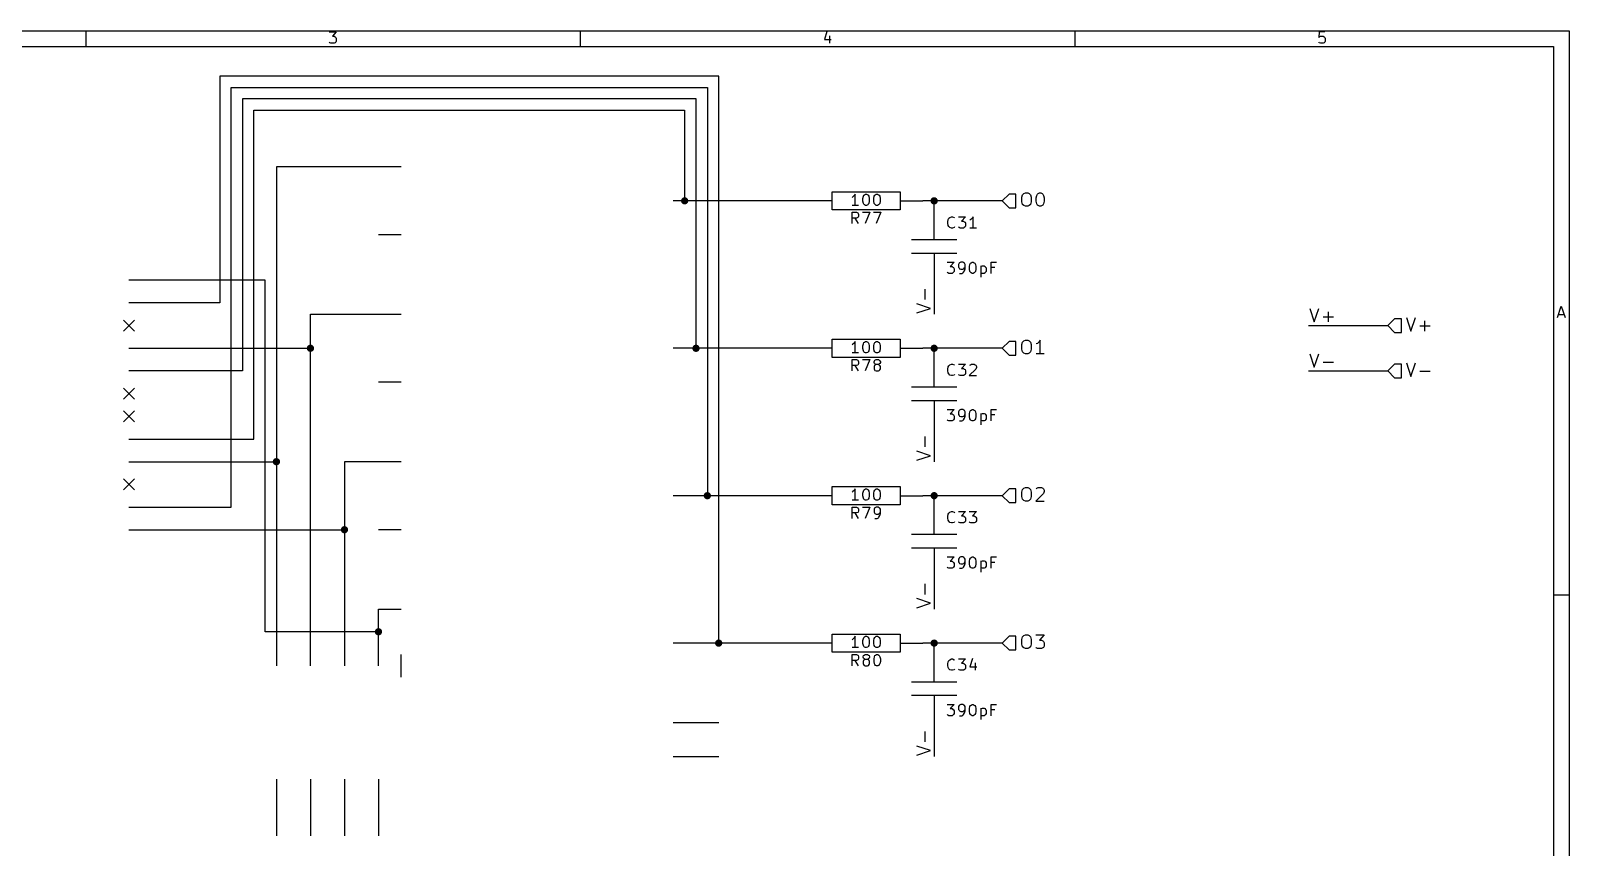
# Model space of a CAD drawing. Extents: x 4000 to 113000, y 4000 to 78670.
# Drawn here: x 45170 to 113000, y 42670 to 78670 of the extents above; entities that cross this region are included whole.
import ezdxf

# ---------------------------------------------------------------- set-up
doc = ezdxf.new("R2010")
doc.units = 0
doc.layers.add('BLACK', color=1, linetype='CONTINUOUS')

msp = doc.modelspace()

# ---------------------------------------------------------------- linework, layer by layer
at = {"layer": 'BLACK'}
for p, q in [((4000, 78670), (113000, 78670)), ((47600, 78670), (47600, 77970)), ((58330, 78620), (58640, 78620)), ((58360, 78140), (58330, 78170)), ((58400, 78120), (58360, 78140)), ((58550, 78120), (58400, 78120)), ((58640, 78620), (58470, 78430)), ((58470, 78430), (58550, 78430)), ((58550, 78430), (58590, 78400)), ((58590, 78140), (58550, 78120)), ((58590, 78400), (58620, 78380)), ((58620, 78170), (58590, 78140)), ((58620, 78380), (58640, 78330)), ((58640, 78210), (58620, 78170)), ((58640, 78330), (58640, 78210)), ((69400, 78670), (69400, 77970)), ((80270, 78640), (80160, 78280)), ((80160, 78280), (80460, 78280)), ((80390, 78450), (80390, 78120)), ((91200, 78670), (91200, 77970)), ((101980, 78620), (101960, 78380)), ((101960, 78380), (101980, 78400)), ((101980, 78140), (101960, 78170)), ((102220, 78620), (101980, 78620)), ((101980, 78400), (102030, 78430)), ((102030, 78120), (101980, 78140)), ((102030, 78430), (102150, 78430)), ((102150, 78120), (102030, 78120)), ((102150, 78430), (102190, 78400)), ((102190, 78140), (102150, 78120)), ((102190, 78400), (102220, 78380)), ((102220, 78170), (102190, 78140)), ((102220, 78380), (102240, 78330)), ((102240, 78210), (102220, 78170)), ((102240, 78330), (102240, 78210)), ((113000, 78670), (113000, 4000)), ((4700, 77970), (112300, 77970)), ((112300, 77970), (112300, 4700)), ((75500, 76670), (53500, 76670)), ((53500, 76670), (53500, 66670)), ((75500, 51670), (75500, 76670)), ((54000, 57670), (54000, 76170)), ((54000, 76170), (75000, 76170)), ((75000, 76170), (75000, 58170)), ((74500, 75670), (54500, 75670)), ((54500, 75670), (54500, 63670)), ((74500, 64670), (74500, 75670)), ((55000, 60670), (55000, 75170)), ((55000, 75170), (74000, 75170)), ((74000, 75170), (74000, 71170)), ((61500, 72670), (56000, 72670)), ((56000, 72670), (56000, 50670)), ((80500, 70770), (80500, 71570)), ((80500, 71570), (83500, 71570)), ((81420, 71350), (81380, 71320)), ((81470, 71400), (81420, 71350)), ((81520, 71470), (81470, 71400)), ((81520, 70970), (81520, 71470)), ((81860, 71280), (81880, 71370)), ((81860, 71160), (81860, 71280)), ((81880, 71370), (81900, 71420)), ((81900, 71420), (81930, 71440)), ((81930, 71440), (81970, 71470)), ((81970, 71470), (82020, 71470)), ((82020, 71470), (82070, 71440)), ((82070, 71440), (82090, 71420)), ((82090, 71420), (82120, 71370)), ((82120, 71370), (82140, 71280)), ((82140, 71280), (82140, 71160)), ((82340, 71280), (82360, 71370)), ((82340, 71160), (82340, 71280)), ((82360, 71370), (82380, 71420)), ((82380, 71420), (82410, 71440)), ((82410, 71440), (82450, 71470)), ((82450, 71470), (82500, 71470)), ((82500, 71470), (82550, 71440)), ((82550, 71440), (82570, 71420)), ((82570, 71420), (82600, 71370)), ((82600, 71370), (82620, 71280)), ((82620, 71280), (82620, 71160)), ((83500, 71570), (83500, 70770)), ((88300, 71470), (88000, 71170)), ((88600, 71470), (88300, 71470)), ((88600, 70870), (88600, 71470)), ((88870, 71330), (88900, 71440)), ((88870, 71130), (88870, 71330)), ((88900, 71440), (88960, 71500)), ((88960, 71500), (89020, 71530)), ((89020, 71530), (89130, 71530)), ((89130, 71530), (89190, 71500)), ((89190, 71500), (89250, 71440)), ((89250, 71440), (89270, 71330)), ((89270, 71330), (89270, 71130)), ((89500, 71300), (89530, 71410)), ((89500, 71160), (89500, 71300)), ((89530, 71410), (89560, 71470)), ((89560, 71470), (89590, 71500)), ((89590, 71500), (89650, 71530)), ((89650, 71530), (89700, 71530)), ((89700, 71530), (89760, 71500)), ((89760, 71500), (89790, 71470)), ((89790, 71470), (89820, 71410)), ((89820, 71410), (89850, 71300)), ((89850, 71300), (89850, 71160)), ((79500, 71170), (73500, 71170)), ((80500, 71170), (79500, 71170)), ((83500, 70770), (80500, 70770)), ((81660, 70970), (81380, 70970)), ((81390, 70170), (81390, 70670)), ((81390, 70670), (81580, 70670)), ((81580, 70670), (81630, 70640)), ((81630, 70640), (81650, 70620)), ((81650, 70620), (81670, 70570)), ((81670, 70570), (81670, 70500)), ((81840, 70670), (82170, 70670)), ((81880, 71060), (81860, 71160)), ((81900, 71020), (81880, 71060)), ((81930, 70990), (81900, 71020)), ((81970, 70970), (81930, 70990)), ((82170, 70670), (81960, 70170)), ((82020, 70970), (81970, 70970)), ((82070, 70990), (82020, 70970)), ((82090, 71020), (82070, 70990)), ((82120, 71060), (82090, 71020)), ((82140, 71160), (82120, 71060)), ((82320, 70670), (82650, 70670)), ((82360, 71060), (82340, 71160)), ((82380, 71020), (82360, 71060)), ((82410, 70990), (82380, 71020)), ((82450, 70970), (82410, 70990)), ((82650, 70670), (82440, 70170)), ((82500, 70970), (82450, 70970)), ((82550, 70990), (82500, 70970)), ((82570, 71020), (82550, 70990)), ((82600, 71060), (82570, 71020)), ((82620, 71160), (82600, 71060)), ((83500, 71170), (84500, 71170)), ((88000, 71170), (84500, 71170)), ((85000, 69470), (85000, 71170)), ((88000, 71170), (88300, 70870)), ((88300, 70870), (88600, 70870)), ((88900, 71010), (88870, 71130)), ((88960, 70960), (88900, 71010)), ((89020, 70930), (88960, 70960)), ((89130, 70930), (89020, 70930)), ((89190, 70960), (89130, 70930)), ((89250, 71010), (89190, 70960)), ((89270, 71130), (89250, 71010)), ((89530, 71040), (89500, 71160)), ((89560, 70980), (89530, 71040)), ((89590, 70960), (89560, 70980)), ((89650, 70930), (89590, 70960)), ((89700, 70930), (89650, 70930)), ((89760, 70960), (89700, 70930)), ((89790, 70980), (89760, 70960)), ((89820, 71040), (89790, 70980)), ((89850, 71160), (89820, 71040)), ((81580, 70410), (81390, 70410)), ((81670, 70170), (81510, 70410)), ((81630, 70430), (81580, 70410)), ((81650, 70450), (81630, 70430)), ((81670, 70500), (81650, 70450)), ((85600, 70250), (85620, 70350)), ((85600, 70180), (85600, 70250)), ((85620, 70090), (85600, 70180)), ((85620, 70350), (85640, 70400)), ((85640, 70040), (85620, 70090)), ((85640, 70400), (85690, 70440)), ((85690, 69990), (85640, 70040)), ((85690, 70440), (85760, 70470)), ((85760, 69970), (85690, 69990)), ((85760, 70470), (85810, 70470)), ((85810, 69970), (85760, 69970)), ((85810, 70470), (85880, 70440)), ((85880, 69990), (85810, 69970)), ((85880, 70440), (85900, 70420)), ((85900, 70020), (85880, 69990)), ((86070, 70470), (86380, 70470)), ((86100, 69990), (86070, 70020)), ((86140, 69970), (86100, 69990)), ((86290, 69970), (86140, 69970)), ((86380, 70470), (86210, 70280)), ((86210, 70280), (86290, 70280)), ((86290, 70280), (86330, 70250)), ((86330, 69990), (86290, 69970)), ((86330, 70250), (86360, 70230)), ((86360, 70020), (86330, 69990)), ((86360, 70230), (86380, 70180)), ((86380, 70060), (86360, 70020)), ((86380, 70180), (86380, 70060)), ((86620, 70350), (86580, 70320)), ((86860, 69970), (86580, 69970)), ((86670, 70400), (86620, 70350)), ((86720, 70470), (86670, 70400)), ((86720, 69970), (86720, 70470)), ((61500, 69670), (60500, 69670)), ((84000, 69470), (86000, 69470)), ((84000, 68870), (86000, 68870)), ((85000, 68870), (85000, 67170)), ((85570, 68470), (85880, 68470)), ((85600, 67990), (85570, 68020)), ((85640, 67970), (85600, 67990)), ((85790, 67970), (85640, 67970)), ((85880, 68470), (85710, 68280)), ((85710, 68280), (85790, 68280)), ((85790, 68280), (85830, 68250)), ((85830, 67990), (85790, 67970)), ((85830, 68250), (85860, 68230)), ((85860, 68020), (85830, 67990)), ((85860, 68230), (85880, 68180)), ((85880, 68060), (85860, 68020)), ((85880, 68180), (85880, 68060)), ((86100, 68420), (86080, 68370)), ((86080, 68370), (86080, 68250)), ((86080, 68250), (86100, 68210)), ((86120, 68440), (86100, 68420)), ((86100, 68210), (86120, 68180)), ((86170, 68470), (86120, 68440)), ((86120, 68180), (86170, 68160)), ((86120, 67970), (86220, 67970)), ((86270, 68470), (86170, 68470)), ((86170, 68160), (86270, 68160)), ((86220, 67970), (86270, 67990)), ((86310, 68440), (86270, 68470)), ((86270, 68160), (86310, 68180)), ((86270, 67990), (86290, 68020)), ((86290, 68020), (86340, 68090)), ((86340, 68420), (86310, 68440)), ((86310, 68180), (86340, 68210)), ((86360, 68370), (86340, 68420)), ((86340, 68210), (86360, 68250)), ((86340, 68090), (86360, 68180)), ((86360, 68180), (86360, 68370)), ((86560, 68280), (86580, 68370)), ((86560, 68160), (86560, 68280)), ((86580, 68060), (86560, 68160)), ((86580, 68370), (86600, 68420)), ((86600, 68020), (86580, 68060)), ((86600, 68420), (86630, 68440)), ((86630, 67990), (86600, 68020)), ((86630, 68440), (86670, 68470)), ((86670, 67970), (86630, 67990)), ((86670, 68470), (86720, 68470)), ((86720, 67970), (86670, 67970)), ((86720, 68470), (86770, 68440)), ((86770, 67990), (86720, 67970)), ((86770, 68440), (86790, 68420)), ((86790, 68020), (86770, 67990)), ((86790, 68420), (86820, 68370)), ((86820, 68060), (86790, 68020)), ((86820, 68370), (86840, 68280)), ((86840, 68160), (86820, 68060)), ((86840, 68280), (86840, 68160)), ((87060, 68300), (87060, 67800)), ((87060, 68280), (87110, 68300)), ((87110, 67970), (87060, 67990)), ((87110, 68300), (87200, 68300)), ((87200, 67970), (87110, 67970)), ((87200, 68300), (87250, 68280)), ((87250, 67990), (87200, 67970)), ((87250, 68280), (87270, 68250)), ((87270, 68020), (87250, 67990)), ((87270, 68250), (87300, 68210)), ((87300, 68060), (87270, 68020)), ((87300, 68210), (87300, 68060)), ((87510, 67970), (87510, 68470)), ((87510, 68470), (87750, 68470)), ((87680, 68230), (87510, 68230)), ((55500, 67670), (49500, 67670)), ((55500, 52170), (55500, 67670)), ((84610, 66820), (84610, 67280)), ((85000, 67170), (85000, 66170)), ((53500, 66670), (49500, 66670)), ((84840, 66430), (84240, 66630)), ((112490, 66020), (112650, 66520)), ((112650, 66520), (112820, 66020)), ((49260, 65910), (49740, 65430)), ((49740, 65910), (49260, 65430)), ((57500, 50670), (57500, 66170)), ((57500, 66170), (61500, 66170)), ((84240, 66230), (84840, 66430)), ((101560, 66430), (101760, 65830)), ((101760, 65830), (101960, 66430)), ((102150, 66060), (102610, 66060)), ((102380, 65830), (102380, 66280)), ((105300, 65970), (105000, 65670)), ((105600, 65970), (105300, 65970)), ((105600, 65370), (105600, 65970)), ((105820, 66030), (106020, 65430)), ((106020, 65430), (106220, 66030)), ((106640, 65430), (106640, 65880)), ((112540, 66160), (112770, 66160)), ((101500, 65670), (105000, 65670)), ((105000, 65670), (105300, 65370)), ((105300, 65370), (105600, 65370)), ((106410, 65660), (106870, 65660)), ((49500, 64670), (57500, 64670)), ((79500, 64670), (73500, 64670)), ((80500, 64670), (79500, 64670)), ((80500, 64270), (80500, 65070)), ((80500, 65070), (83500, 65070)), ((81420, 64850), (81380, 64820)), ((81660, 64470), (81380, 64470)), ((81470, 64900), (81420, 64850)), ((81520, 64970), (81470, 64900)), ((81520, 64470), (81520, 64970)), ((81860, 64780), (81880, 64870)), ((81860, 64660), (81860, 64780)), ((81880, 64560), (81860, 64660)), ((81880, 64870), (81900, 64920)), ((81900, 64520), (81880, 64560)), ((81900, 64920), (81930, 64940)), ((81930, 64490), (81900, 64520)), ((81930, 64940), (81970, 64970)), ((81970, 64470), (81930, 64490)), ((81970, 64970), (82020, 64970)), ((82020, 64470), (81970, 64470)), ((82020, 64970), (82070, 64940)), ((82070, 64490), (82020, 64470)), ((82070, 64940), (82090, 64920)), ((82090, 64520), (82070, 64490)), ((82090, 64920), (82120, 64870)), ((82120, 64560), (82090, 64520)), ((82120, 64870), (82140, 64780)), ((82140, 64660), (82120, 64560)), ((82140, 64780), (82140, 64660)), ((82340, 64780), (82360, 64870)), ((82340, 64660), (82340, 64780)), ((82360, 64560), (82340, 64660)), ((82360, 64870), (82380, 64920)), ((82380, 64520), (82360, 64560)), ((82380, 64920), (82410, 64940)), ((82410, 64490), (82380, 64520)), ((82410, 64940), (82450, 64970)), ((82450, 64470), (82410, 64490)), ((82450, 64970), (82500, 64970)), ((82500, 64470), (82450, 64470)), ((82500, 64970), (82550, 64940)), ((82550, 64490), (82500, 64470)), ((82550, 64940), (82570, 64920)), ((82570, 64520), (82550, 64490)), ((82570, 64920), (82600, 64870)), ((82600, 64560), (82570, 64520)), ((82600, 64870), (82620, 64780)), ((82620, 64660), (82600, 64560)), ((82620, 64780), (82620, 64660)), ((83500, 65070), (83500, 64270)), ((83500, 64670), (84500, 64670)), ((88000, 64670), (84500, 64670)), ((85000, 62970), (85000, 64670)), ((88300, 64970), (88000, 64670)), ((88000, 64670), (88300, 64370)), ((88600, 64970), (88300, 64970)), ((88600, 64370), (88600, 64970)), ((88870, 64830), (88900, 64940)), ((88870, 64630), (88870, 64830)), ((88900, 64510), (88870, 64630)), ((88900, 64940), (88960, 65000)), ((88960, 64460), (88900, 64510)), ((88960, 65000), (89020, 65030)), ((89020, 64430), (88960, 64460)), ((89020, 65030), (89130, 65030)), ((89130, 65030), (89190, 65000)), ((89190, 64460), (89130, 64430)), ((89190, 65000), (89250, 64940)), ((89250, 64510), (89190, 64460)), ((89250, 64940), (89270, 64830)), ((89270, 64630), (89250, 64510)), ((89270, 64830), (89270, 64630)), ((89560, 64880), (89500, 64860)), ((89620, 64940), (89560, 64880)), ((89680, 65030), (89620, 64940)), ((89680, 64430), (89680, 65030)), ((83500, 64270), (80500, 64270)), ((81390, 63670), (81390, 64170)), ((81390, 64170), (81580, 64170)), ((81580, 63910), (81390, 63910)), ((81670, 63670), (81510, 63910)), ((81580, 64170), (81630, 64140)), ((81630, 63930), (81580, 63910)), ((81630, 64140), (81650, 64120)), ((81650, 63950), (81630, 63930)), ((81650, 64120), (81670, 64070)), ((81670, 64000), (81650, 63950)), ((81670, 64070), (81670, 64000)), ((81840, 64170), (82170, 64170)), ((82170, 64170), (81960, 63670)), ((82350, 64070), (82370, 64120)), ((82350, 64050), (82350, 64070)), ((82370, 64000), (82350, 64050)), ((82370, 63910), (82350, 63860)), ((82350, 63860), (82350, 63760)), ((82370, 64120), (82390, 64140)), ((82390, 63980), (82370, 64000)), ((82390, 63930), (82370, 63910)), ((82390, 64140), (82440, 64170)), ((82440, 63950), (82390, 63980)), ((82440, 63950), (82390, 63930)), ((82440, 64170), (82540, 64170)), ((82540, 63950), (82440, 63950)), ((82540, 64170), (82580, 64140)), ((82580, 63980), (82540, 63950)), ((82580, 63930), (82540, 63950)), ((82580, 64140), (82610, 64120)), ((82610, 64000), (82580, 63980)), ((82610, 63910), (82580, 63930)), ((82610, 64120), (82630, 64070)), ((82630, 64050), (82610, 64000)), ((82630, 63860), (82610, 63910)), ((82630, 64070), (82630, 64050)), ((82630, 63760), (82630, 63860)), ((85600, 63750), (85620, 63850)), ((85620, 63850), (85640, 63900)), ((85640, 63900), (85690, 63940)), ((85690, 63940), (85760, 63970)), ((85760, 63970), (85810, 63970)), ((85810, 63970), (85880, 63940)), ((85880, 63940), (85900, 63920)), ((86070, 63970), (86380, 63970)), ((86380, 63970), (86210, 63780)), ((86210, 63780), (86290, 63780)), ((86290, 63780), (86330, 63750)), ((86580, 63920), (86600, 63940)), ((86600, 63940), (86650, 63970)), ((86650, 63970), (86770, 63970)), ((86770, 63970), (86810, 63940)), ((86810, 63940), (86840, 63920)), ((86840, 63920), (86860, 63870)), ((86860, 63820), (86840, 63750)), ((86860, 63870), (86860, 63820)), ((88300, 64370), (88600, 64370)), ((89130, 64430), (89020, 64430)), ((89850, 64430), (89500, 64430)), ((101560, 64430), (101760, 63830)), ((101760, 63830), (101960, 64430)), ((102150, 64060), (102610, 64060)), ((105300, 63970), (105000, 63670)), ((105600, 63970), (105300, 63970)), ((105600, 63370), (105600, 63970)), ((105820, 64030), (106020, 63430)), ((106020, 63430), (106220, 64030)), ((54500, 63670), (49500, 63670)), ((61500, 63170), (60500, 63170)), ((82350, 63760), (82370, 63720)), ((82370, 63720), (82390, 63690)), ((82390, 63690), (82440, 63670)), ((82440, 63670), (82540, 63670)), ((82540, 63670), (82580, 63690)), ((82580, 63690), (82610, 63720)), ((82610, 63720), (82630, 63760)), ((85600, 63680), (85600, 63750)), ((85620, 63590), (85600, 63680)), ((85640, 63540), (85620, 63590)), ((85690, 63490), (85640, 63540)), ((85760, 63470), (85690, 63490)), ((85810, 63470), (85760, 63470)), ((85880, 63490), (85810, 63470)), ((85900, 63520), (85880, 63490)), ((86100, 63490), (86070, 63520)), ((86140, 63470), (86100, 63490)), ((86290, 63470), (86140, 63470)), ((86330, 63490), (86290, 63470)), ((86330, 63750), (86360, 63730)), ((86360, 63520), (86330, 63490)), ((86360, 63730), (86380, 63680)), ((86380, 63560), (86360, 63520)), ((86380, 63680), (86380, 63560)), ((86840, 63750), (86550, 63470)), ((86550, 63470), (86860, 63470)), ((101500, 63670), (105000, 63670)), ((105000, 63670), (105300, 63370)), ((105300, 63370), (105600, 63370)), ((106410, 63660), (106870, 63660)), ((49260, 62910), (49740, 62430)), ((49740, 62910), (49260, 62430)), ((84000, 62970), (86000, 62970)), ((49260, 61910), (49740, 61430)), ((49740, 61910), (49260, 61430)), ((84000, 62370), (86000, 62370)), ((85000, 62370), (85000, 60670)), ((85570, 61970), (85880, 61970)), ((85880, 61970), (85710, 61780)), ((85710, 61780), (85790, 61780)), ((85790, 61780), (85830, 61750)), ((85830, 61750), (85860, 61730)), ((85860, 61730), (85880, 61680)), ((86100, 61920), (86080, 61870)), ((86080, 61870), (86080, 61750)), ((86080, 61750), (86100, 61710)), ((86120, 61940), (86100, 61920)), ((86170, 61970), (86120, 61940)), ((86270, 61970), (86170, 61970)), ((86310, 61940), (86270, 61970)), ((86340, 61920), (86310, 61940)), ((86360, 61870), (86340, 61920)), ((86340, 61710), (86360, 61750)), ((86360, 61680), (86360, 61870)), ((86560, 61780), (86580, 61870)), ((86560, 61660), (86560, 61780)), ((86580, 61870), (86600, 61920)), ((86600, 61920), (86630, 61940)), ((86630, 61940), (86670, 61970)), ((86670, 61970), (86720, 61970)), ((86720, 61970), (86770, 61940)), ((86770, 61940), (86790, 61920)), ((86790, 61920), (86820, 61870)), ((86820, 61870), (86840, 61780)), ((86840, 61780), (86840, 61660)), ((87060, 61800), (87060, 61300)), ((87060, 61780), (87110, 61800)), ((87110, 61800), (87200, 61800)), ((87200, 61800), (87250, 61780)), ((87250, 61780), (87270, 61750)), ((87270, 61750), (87300, 61710)), ((87510, 61470), (87510, 61970)), ((87510, 61970), (87750, 61970)), ((87680, 61730), (87510, 61730)), ((85600, 61490), (85570, 61520)), ((85640, 61470), (85600, 61490)), ((85790, 61470), (85640, 61470)), ((85830, 61490), (85790, 61470)), ((85860, 61520), (85830, 61490)), ((85880, 61560), (85860, 61520)), ((85880, 61680), (85880, 61560)), ((86100, 61710), (86120, 61680)), ((86120, 61680), (86170, 61660)), ((86120, 61470), (86220, 61470)), ((86170, 61660), (86270, 61660)), ((86220, 61470), (86270, 61490)), ((86270, 61660), (86310, 61680)), ((86270, 61490), (86290, 61520)), ((86290, 61520), (86340, 61590)), ((86310, 61680), (86340, 61710)), ((86340, 61590), (86360, 61680)), ((86580, 61560), (86560, 61660)), ((86600, 61520), (86580, 61560)), ((86630, 61490), (86600, 61520)), ((86670, 61470), (86630, 61490)), ((86720, 61470), (86670, 61470)), ((86770, 61490), (86720, 61470)), ((86790, 61520), (86770, 61490)), ((86820, 61560), (86790, 61520)), ((86840, 61660), (86820, 61560)), ((87110, 61470), (87060, 61490)), ((87200, 61470), (87110, 61470)), ((87250, 61490), (87200, 61470)), ((87270, 61520), (87250, 61490)), ((87300, 61560), (87270, 61520)), ((87300, 61710), (87300, 61560)), ((49500, 60670), (55000, 60670)), ((84610, 60320), (84610, 60780)), ((85000, 60670), (85000, 59670)), ((84840, 59930), (84240, 60130)), ((84240, 59730), (84840, 59930)), ((49500, 59670), (56000, 59670)), ((61500, 59670), (59000, 59670)), ((59000, 59670), (59000, 50670)), ((49260, 58910), (49740, 58430)), ((49740, 58910), (49260, 58430)), ((80500, 57770), (80500, 58570)), ((80500, 58570), (83500, 58570)), ((81420, 58350), (81380, 58320)), ((81470, 58400), (81420, 58350)), ((81520, 58470), (81470, 58400)), ((81520, 57970), (81520, 58470)), ((81860, 58280), (81880, 58370)), ((81880, 58370), (81900, 58420)), ((81900, 58420), (81930, 58440)), ((81930, 58440), (81970, 58470)), ((81970, 58470), (82020, 58470)), ((82020, 58470), (82070, 58440)), ((82070, 58440), (82090, 58420)), ((82090, 58420), (82120, 58370)), ((82120, 58370), (82140, 58280)), ((82340, 58280), (82360, 58370)), ((82360, 58370), (82380, 58420)), ((82380, 58420), (82410, 58440)), ((82410, 58440), (82450, 58470)), ((82450, 58470), (82500, 58470)), ((82500, 58470), (82550, 58440)), ((82550, 58440), (82570, 58420)), ((82570, 58420), (82600, 58370)), ((82600, 58370), (82620, 58280)), ((83500, 58570), (83500, 57770)), ((88300, 58470), (88000, 58170)), ((88600, 58470), (88300, 58470)), ((88600, 57870), (88600, 58470)), ((88870, 58330), (88900, 58440)), ((88900, 58440), (88960, 58500)), ((88960, 58500), (89020, 58530)), ((89020, 58530), (89130, 58530)), ((89130, 58530), (89190, 58500)), ((89190, 58500), (89250, 58440)), ((89250, 58440), (89270, 58330)), ((89500, 58470), (89530, 58500)), ((89530, 58500), (89590, 58530)), ((89590, 58530), (89730, 58530)), ((89730, 58530), (89790, 58500)), ((89790, 58500), (89820, 58470)), ((89820, 58470), (89850, 58410)), ((89850, 58360), (89820, 58270)), ((89850, 58410), (89850, 58360)), ((49500, 57670), (54000, 57670)), ((79500, 58170), (73500, 58170)), ((80500, 58170), (79500, 58170)), ((83500, 57770), (80500, 57770)), ((81660, 57970), (81380, 57970)), ((81390, 57170), (81390, 57670)), ((81390, 57670), (81580, 57670)), ((81580, 57670), (81630, 57640)), ((81840, 57670), (82170, 57670)), ((81860, 58160), (81860, 58280)), ((81880, 58060), (81860, 58160)), ((81900, 58020), (81880, 58060)), ((81930, 57990), (81900, 58020)), ((81970, 57970), (81930, 57990)), ((82170, 57670), (81960, 57170)), ((82020, 57970), (81970, 57970)), ((82070, 57990), (82020, 57970)), ((82090, 58020), (82070, 57990)), ((82120, 58060), (82090, 58020)), ((82140, 58160), (82120, 58060)), ((82140, 58280), (82140, 58160)), ((82340, 58160), (82340, 58280)), ((82360, 58060), (82340, 58160)), ((82380, 58020), (82360, 58060)), ((82410, 57990), (82380, 58020)), ((82440, 57670), (82390, 57640)), ((82450, 57970), (82410, 57990)), ((82540, 57670), (82440, 57670)), ((82500, 57970), (82450, 57970)), ((82550, 57990), (82500, 57970)), ((82580, 57640), (82540, 57670)), ((82570, 58020), (82550, 57990)), ((82600, 58060), (82570, 58020)), ((82620, 58160), (82600, 58060)), ((82620, 58280), (82620, 58160)), ((83500, 58170), (84500, 58170)), ((88000, 58170), (84500, 58170)), ((85000, 56470), (85000, 58170)), ((88000, 58170), (88300, 57870)), ((88300, 57870), (88600, 57870)), ((88870, 58130), (88870, 58330)), ((88900, 58010), (88870, 58130)), ((88960, 57960), (88900, 58010)), ((89020, 57930), (88960, 57960)), ((89130, 57930), (89020, 57930)), ((89190, 57960), (89130, 57930)), ((89250, 58010), (89190, 57960)), ((89270, 58130), (89250, 58010)), ((89270, 58330), (89270, 58130)), ((89820, 58270), (89480, 57930)), ((89480, 57930), (89850, 57930)), ((81580, 57410), (81390, 57410)), ((81670, 57170), (81510, 57410)), ((81630, 57430), (81580, 57410)), ((81630, 57640), (81650, 57620)), ((81650, 57450), (81630, 57430)), ((81650, 57620), (81670, 57570)), ((81670, 57500), (81650, 57450)), ((81670, 57570), (81670, 57500)), ((82370, 57620), (82350, 57570)), ((82350, 57570), (82350, 57450)), ((82350, 57450), (82370, 57410)), ((82390, 57640), (82370, 57620)), ((82370, 57410), (82390, 57380)), ((82390, 57380), (82440, 57360)), ((82390, 57170), (82490, 57170)), ((82440, 57360), (82540, 57360)), ((82490, 57170), (82540, 57190)), ((82540, 57360), (82580, 57380)), ((82540, 57190), (82560, 57220)), ((82560, 57220), (82610, 57290)), ((82610, 57620), (82580, 57640)), ((82580, 57380), (82610, 57410)), ((82630, 57570), (82610, 57620)), ((82610, 57410), (82630, 57450)), ((82610, 57290), (82630, 57380)), ((82630, 57380), (82630, 57570)), ((85600, 57250), (85620, 57350)), ((85600, 57180), (85600, 57250)), ((85620, 57090), (85600, 57180)), ((85620, 57350), (85640, 57400)), ((85640, 57040), (85620, 57090)), ((85640, 57400), (85690, 57440)), ((85690, 56990), (85640, 57040)), ((85690, 57440), (85760, 57470)), ((85760, 56970), (85690, 56990)), ((85760, 57470), (85810, 57470)), ((85810, 57470), (85880, 57440)), ((85880, 56990), (85810, 56970)), ((85880, 57440), (85900, 57420)), ((85900, 57020), (85880, 56990)), ((86070, 57470), (86380, 57470)), ((86100, 56990), (86070, 57020)), ((86140, 56970), (86100, 56990)), ((86380, 57470), (86210, 57280)), ((86210, 57280), (86290, 57280)), ((86290, 57280), (86330, 57250)), ((86330, 56990), (86290, 56970)), ((86330, 57250), (86360, 57230)), ((86360, 57020), (86330, 56990)), ((86360, 57230), (86380, 57180)), ((86380, 57060), (86360, 57020)), ((86380, 57180), (86380, 57060)), ((86550, 57470), (86860, 57470)), ((86580, 56990), (86550, 57020)), ((86620, 56970), (86580, 56990)), ((86860, 57470), (86690, 57280)), ((86690, 57280), (86770, 57280)), ((86770, 57280), (86810, 57250)), ((86810, 56990), (86770, 56970)), ((86810, 57250), (86840, 57230)), ((86840, 57020), (86810, 56990)), ((86840, 57230), (86860, 57180)), ((86860, 57060), (86840, 57020)), ((86860, 57180), (86860, 57060)), ((49500, 56670), (59000, 56670)), ((61500, 56670), (60500, 56670)), ((84000, 56470), (86000, 56470)), ((85810, 56970), (85760, 56970)), ((86290, 56970), (86140, 56970)), ((86770, 56970), (86620, 56970)), ((84000, 55870), (86000, 55870)), ((85000, 55870), (85000, 54170)), ((85570, 55470), (85880, 55470)), ((85600, 54990), (85570, 55020)), ((85640, 54970), (85600, 54990)), ((85790, 54970), (85640, 54970)), ((85880, 55470), (85710, 55280)), ((85710, 55280), (85790, 55280)), ((85790, 55280), (85830, 55250)), ((85830, 54990), (85790, 54970)), ((85830, 55250), (85860, 55230)), ((85860, 55020), (85830, 54990)), ((85860, 55230), (85880, 55180)), ((85880, 55060), (85860, 55020)), ((85880, 55180), (85880, 55060)), ((86100, 55420), (86080, 55370)), ((86080, 55370), (86080, 55250)), ((86080, 55250), (86100, 55210)), ((86120, 55440), (86100, 55420)), ((86100, 55210), (86120, 55180)), ((86170, 55470), (86120, 55440)), ((86120, 55180), (86170, 55160)), ((86120, 54970), (86220, 54970)), ((86270, 55470), (86170, 55470)), ((86170, 55160), (86270, 55160)), ((86220, 54970), (86270, 54990)), ((86310, 55440), (86270, 55470)), ((86270, 55160), (86310, 55180)), ((86270, 54990), (86290, 55020)), ((86290, 55020), (86340, 55090)), ((86340, 55420), (86310, 55440)), ((86310, 55180), (86340, 55210)), ((86360, 55370), (86340, 55420)), ((86340, 55210), (86360, 55250)), ((86340, 55090), (86360, 55180)), ((86360, 55180), (86360, 55370)), ((86560, 55280), (86580, 55370)), ((86560, 55160), (86560, 55280)), ((86580, 55060), (86560, 55160)), ((86580, 55370), (86600, 55420)), ((86600, 55020), (86580, 55060)), ((86600, 55420), (86630, 55440)), ((86630, 54990), (86600, 55020)), ((86630, 55440), (86670, 55470)), ((86670, 54970), (86630, 54990)), ((86670, 55470), (86720, 55470)), ((86720, 54970), (86670, 54970)), ((86720, 55470), (86770, 55440)), ((86770, 54990), (86720, 54970)), ((86770, 55440), (86790, 55420)), ((86790, 55020), (86770, 54990)), ((86790, 55420), (86820, 55370)), ((86820, 55060), (86790, 55020)), ((86820, 55370), (86840, 55280)), ((86840, 55160), (86820, 55060)), ((86840, 55280), (86840, 55160)), ((87060, 55300), (87060, 54800)), ((87060, 55280), (87110, 55300)), ((87110, 54970), (87060, 54990)), ((87110, 55300), (87200, 55300)), ((87200, 54970), (87110, 54970)), ((87200, 55300), (87250, 55280)), ((87250, 54990), (87200, 54970)), ((87250, 55280), (87270, 55250)), ((87270, 55020), (87250, 54990)), ((87270, 55250), (87300, 55210)), ((87300, 55060), (87270, 55020)), ((87300, 55210), (87300, 55060)), ((87510, 54970), (87510, 55470)), ((87510, 55470), (87750, 55470)), ((87680, 55230), (87510, 55230)), ((84610, 53820), (84610, 54280)), ((84840, 53430), (84240, 53630)), ((85000, 54170), (85000, 53170)), ((113000, 53780), (112300, 53780)), ((60500, 50670), (60500, 53170)), ((60500, 53170), (61500, 53170)), ((84240, 53230), (84840, 53430)), ((60500, 52170), (55500, 52170)), ((79500, 51670), (73500, 51670)), ((80500, 51670), (79500, 51670)), ((80500, 51270), (80500, 52070)), ((80500, 52070), (83500, 52070)), ((81420, 51850), (81380, 51820)), ((81470, 51900), (81420, 51850)), ((81520, 51970), (81470, 51900)), ((81520, 51470), (81520, 51970)), ((81860, 51780), (81880, 51870)), ((81860, 51660), (81860, 51780)), ((81880, 51560), (81860, 51660)), ((81880, 51870), (81900, 51920)), ((81900, 51520), (81880, 51560)), ((81900, 51920), (81930, 51940)), ((81930, 51940), (81970, 51970)), ((81970, 51970), (82020, 51970)), ((82020, 51970), (82070, 51940)), ((82070, 51940), (82090, 51920)), ((82090, 51920), (82120, 51870)), ((82120, 51560), (82090, 51520)), ((82120, 51870), (82140, 51780)), ((82140, 51660), (82120, 51560)), ((82140, 51780), (82140, 51660)), ((82340, 51780), (82360, 51870)), ((82340, 51660), (82340, 51780)), ((82360, 51560), (82340, 51660)), ((82360, 51870), (82380, 51920)), ((82380, 51520), (82360, 51560)), ((82380, 51920), (82410, 51940)), ((82410, 51940), (82450, 51970)), ((82450, 51970), (82500, 51970)), ((82500, 51970), (82550, 51940)), ((82550, 51940), (82570, 51920)), ((82570, 51920), (82600, 51870)), ((82600, 51560), (82570, 51520)), ((82600, 51870), (82620, 51780)), ((82620, 51660), (82600, 51560)), ((82620, 51780), (82620, 51660)), ((83500, 52070), (83500, 51270)), ((83500, 51670), (84500, 51670)), ((88000, 51670), (84500, 51670)), ((85000, 49970), (85000, 51670)), ((88300, 51970), (88000, 51670)), ((88000, 51670), (88300, 51370)), ((88600, 51970), (88300, 51970)), ((88600, 51370), (88600, 51970)), ((88870, 51830), (88900, 51940)), ((88870, 51630), (88870, 51830)), ((88900, 51510), (88870, 51630)), ((88900, 51940), (88960, 52000)), ((88960, 52000), (89020, 52030)), ((89020, 52030), (89130, 52030)), ((89130, 52030), (89190, 52000)), ((89190, 52000), (89250, 51940)), ((89250, 51940), (89270, 51830)), ((89270, 51630), (89250, 51510)), ((89270, 51830), (89270, 51630)), ((89480, 52030), (89850, 52030)), ((89850, 52030), (89650, 51800)), ((89650, 51800), (89730, 51800)), ((89730, 51800), (89790, 51770)), ((89790, 51770), (89820, 51740)), ((89820, 51740), (89850, 51680)), ((89850, 51680), (89850, 51540)), ((61500, 50170), (61500, 51170)), ((83500, 51270), (80500, 51270)), ((81660, 51470), (81380, 51470)), ((81390, 50670), (81390, 51170)), ((81390, 51170), (81580, 51170)), ((81580, 50910), (81390, 50910)), ((81670, 50670), (81510, 50910)), ((81580, 51170), (81630, 51140)), ((81630, 50930), (81580, 50910)), ((81630, 51140), (81650, 51120)), ((81650, 50950), (81630, 50930)), ((81650, 51120), (81670, 51070)), ((81670, 51000), (81650, 50950)), ((81670, 51070), (81670, 51000)), ((81870, 51070), (81890, 51120)), ((81870, 51050), (81870, 51070)), ((81890, 51000), (81870, 51050)), ((81890, 50910), (81870, 50860)), ((81890, 51120), (81910, 51140)), ((81910, 50980), (81890, 51000)), ((81910, 50930), (81890, 50910)), ((81930, 51490), (81900, 51520)), ((81910, 51140), (81960, 51170)), ((81960, 50950), (81910, 50980)), ((81960, 50950), (81910, 50930)), ((81970, 51470), (81930, 51490)), ((81960, 51170), (82060, 51170)), ((82060, 50950), (81960, 50950)), ((82020, 51470), (81970, 51470)), ((82070, 51490), (82020, 51470)), ((82060, 51170), (82100, 51140)), ((82100, 50980), (82060, 50950)), ((82100, 50930), (82060, 50950)), ((82090, 51520), (82070, 51490)), ((82100, 51140), (82130, 51120)), ((82130, 51000), (82100, 50980)), ((82130, 50910), (82100, 50930)), ((82130, 51120), (82150, 51070)), ((82150, 51050), (82130, 51000)), ((82150, 50860), (82130, 50910)), ((82150, 51070), (82150, 51050)), ((82350, 50980), (82370, 51070)), ((82350, 50860), (82350, 50980)), ((82370, 51070), (82390, 51120)), ((82410, 51490), (82380, 51520)), ((82390, 51120), (82420, 51140)), ((82450, 51470), (82410, 51490)), ((82420, 51140), (82460, 51170)), ((82500, 51470), (82450, 51470)), ((82460, 51170), (82510, 51170)), ((82550, 51490), (82500, 51470)), ((82510, 51170), (82560, 51140)), ((82570, 51520), (82550, 51490)), ((82560, 51140), (82580, 51120)), ((82580, 51120), (82610, 51070)), ((82610, 51070), (82630, 50980)), ((82630, 50980), (82630, 50860)), ((85620, 50850), (85640, 50900)), ((85640, 50900), (85690, 50940)), ((85690, 50940), (85760, 50970)), ((85760, 50970), (85810, 50970)), ((85810, 50970), (85880, 50940)), ((85880, 50940), (85900, 50920)), ((86070, 50970), (86380, 50970)), ((86380, 50970), (86210, 50780)), ((86690, 50990), (86580, 50630)), ((88300, 51370), (88600, 51370)), ((88960, 51460), (88900, 51510)), ((89020, 51430), (88960, 51460)), ((89130, 51430), (89020, 51430)), ((89190, 51460), (89130, 51430)), ((89250, 51510), (89190, 51460)), ((89500, 51460), (89480, 51480)), ((89560, 51430), (89500, 51460)), ((89730, 51430), (89560, 51430)), ((89790, 51460), (89730, 51430)), ((89820, 51480), (89790, 51460)), ((89850, 51540), (89820, 51480)), ((81870, 50860), (81870, 50760)), ((81870, 50760), (81890, 50720)), ((81890, 50720), (81910, 50690)), ((81910, 50690), (81960, 50670)), ((81960, 50670), (82060, 50670)), ((82060, 50670), (82100, 50690)), ((82100, 50690), (82130, 50720)), ((82130, 50720), (82150, 50760)), ((82150, 50760), (82150, 50860)), ((82370, 50760), (82350, 50860)), ((82390, 50720), (82370, 50760)), ((82420, 50690), (82390, 50720)), ((82460, 50670), (82420, 50690)), ((82510, 50670), (82460, 50670)), ((82560, 50690), (82510, 50670)), ((82580, 50720), (82560, 50690)), ((82610, 50760), (82580, 50720)), ((82630, 50860), (82610, 50760)), ((85600, 50750), (85620, 50850)), ((85600, 50680), (85600, 50750)), ((85620, 50590), (85600, 50680)), ((85640, 50540), (85620, 50590)), ((85690, 50490), (85640, 50540)), ((85760, 50470), (85690, 50490)), ((85810, 50470), (85760, 50470)), ((85880, 50490), (85810, 50470)), ((85900, 50520), (85880, 50490)), ((86100, 50490), (86070, 50520)), ((86140, 50470), (86100, 50490)), ((86290, 50470), (86140, 50470)), ((86210, 50780), (86290, 50780)), ((86290, 50780), (86330, 50750)), ((86330, 50490), (86290, 50470)), ((86330, 50750), (86360, 50730)), ((86360, 50520), (86330, 50490)), ((86360, 50730), (86380, 50680)), ((86380, 50560), (86360, 50520)), ((86380, 50680), (86380, 50560)), ((86580, 50630), (86880, 50630)), ((86810, 50800), (86810, 50470)), ((84000, 49970), (86000, 49970)), ((84000, 49370), (86000, 49370)), ((85000, 49370), (85000, 47670)), ((85570, 48970), (85880, 48970)), ((85880, 48970), (85710, 48780)), ((86100, 48920), (86080, 48870)), ((86080, 48870), (86080, 48750)), ((86120, 48940), (86100, 48920)), ((86170, 48970), (86120, 48940)), ((86270, 48970), (86170, 48970)), ((86310, 48940), (86270, 48970)), ((86340, 48920), (86310, 48940)), ((86360, 48870), (86340, 48920)), ((86360, 48680), (86360, 48870)), ((86560, 48780), (86580, 48870)), ((86580, 48870), (86600, 48920)), ((86600, 48920), (86630, 48940)), ((86630, 48940), (86670, 48970)), ((86670, 48970), (86720, 48970)), ((86720, 48970), (86770, 48940)), ((86770, 48940), (86790, 48920)), ((86790, 48920), (86820, 48870)), ((86820, 48870), (86840, 48780)), ((87510, 48470), (87510, 48970)), ((87510, 48970), (87750, 48970)), ((73500, 48170), (75500, 48170)), ((85600, 48490), (85570, 48520)), ((85640, 48470), (85600, 48490)), ((85790, 48470), (85640, 48470)), ((85710, 48780), (85790, 48780)), ((85790, 48780), (85830, 48750)), ((85830, 48490), (85790, 48470)), ((85830, 48750), (85860, 48730)), ((85860, 48520), (85830, 48490)), ((85860, 48730), (85880, 48680)), ((85880, 48560), (85860, 48520)), ((85880, 48680), (85880, 48560)), ((86080, 48750), (86100, 48710)), ((86100, 48710), (86120, 48680)), ((86120, 48680), (86170, 48660)), ((86120, 48470), (86220, 48470)), ((86170, 48660), (86270, 48660)), ((86220, 48470), (86270, 48490)), ((86270, 48660), (86310, 48680)), ((86270, 48490), (86290, 48520)), ((86290, 48520), (86340, 48590)), ((86310, 48680), (86340, 48710)), ((86340, 48710), (86360, 48750)), ((86340, 48590), (86360, 48680)), ((86560, 48660), (86560, 48780)), ((86580, 48560), (86560, 48660)), ((86600, 48520), (86580, 48560)), ((86630, 48490), (86600, 48520)), ((86670, 48470), (86630, 48490)), ((86720, 48470), (86670, 48470)), ((86770, 48490), (86720, 48470)), ((86790, 48520), (86770, 48490)), ((86820, 48560), (86790, 48520)), ((86840, 48660), (86820, 48560)), ((86840, 48780), (86840, 48660)), ((87060, 48800), (87060, 48300)), ((87060, 48780), (87110, 48800)), ((87110, 48470), (87060, 48490)), ((87110, 48800), (87200, 48800)), ((87200, 48470), (87110, 48470)), ((87200, 48800), (87250, 48780)), ((87250, 48490), (87200, 48470)), ((87250, 48780), (87270, 48750)), ((87270, 48520), (87250, 48490)), ((87270, 48750), (87300, 48710)), ((87300, 48560), (87270, 48520)), ((87300, 48710), (87300, 48560)), ((87680, 48730), (87510, 48730)), ((84610, 47320), (84610, 47780)), ((85000, 47670), (85000, 46670)), ((84840, 46930), (84240, 47130)), ((84240, 46730), (84840, 46930)), ((73500, 46670), (75500, 46670)), ((56000, 45670), (56000, 43170)), ((57500, 45670), (57500, 43170)), ((59000, 45670), (59000, 43170)), ((60500, 45670), (60500, 43170))]:
    msp.add_line(p, q, dxfattribs=at)
at = {"layer": 'BLACK', "const_width": 160}
for points in [[(73920, 71170, 1), (74080, 71170, 1)], [(84920, 71170, 1), (85080, 71170, 1)], [(57420, 64670, 1), (57580, 64670, 1)], [(74420, 64670, 1), (74580, 64670, 1)], [(84920, 64670, 1), (85080, 64670, 1)], [(55920, 59670, 1), (56080, 59670, 1)], [(74920, 58170, 1), (75080, 58170, 1)], [(84920, 58170, 1), (85080, 58170, 1)], [(58920, 56670, 1), (59080, 56670, 1)], [(60420, 52170, 1), (60580, 52170, 1)], [(75420, 51670, 1), (75580, 51670, 1)], [(84920, 51670, 1), (85080, 51670, 1)]]:
    msp.add_lwpolyline(points, format="xyb", close=True, dxfattribs=at)

doc.saveas('drawing.dxf')
